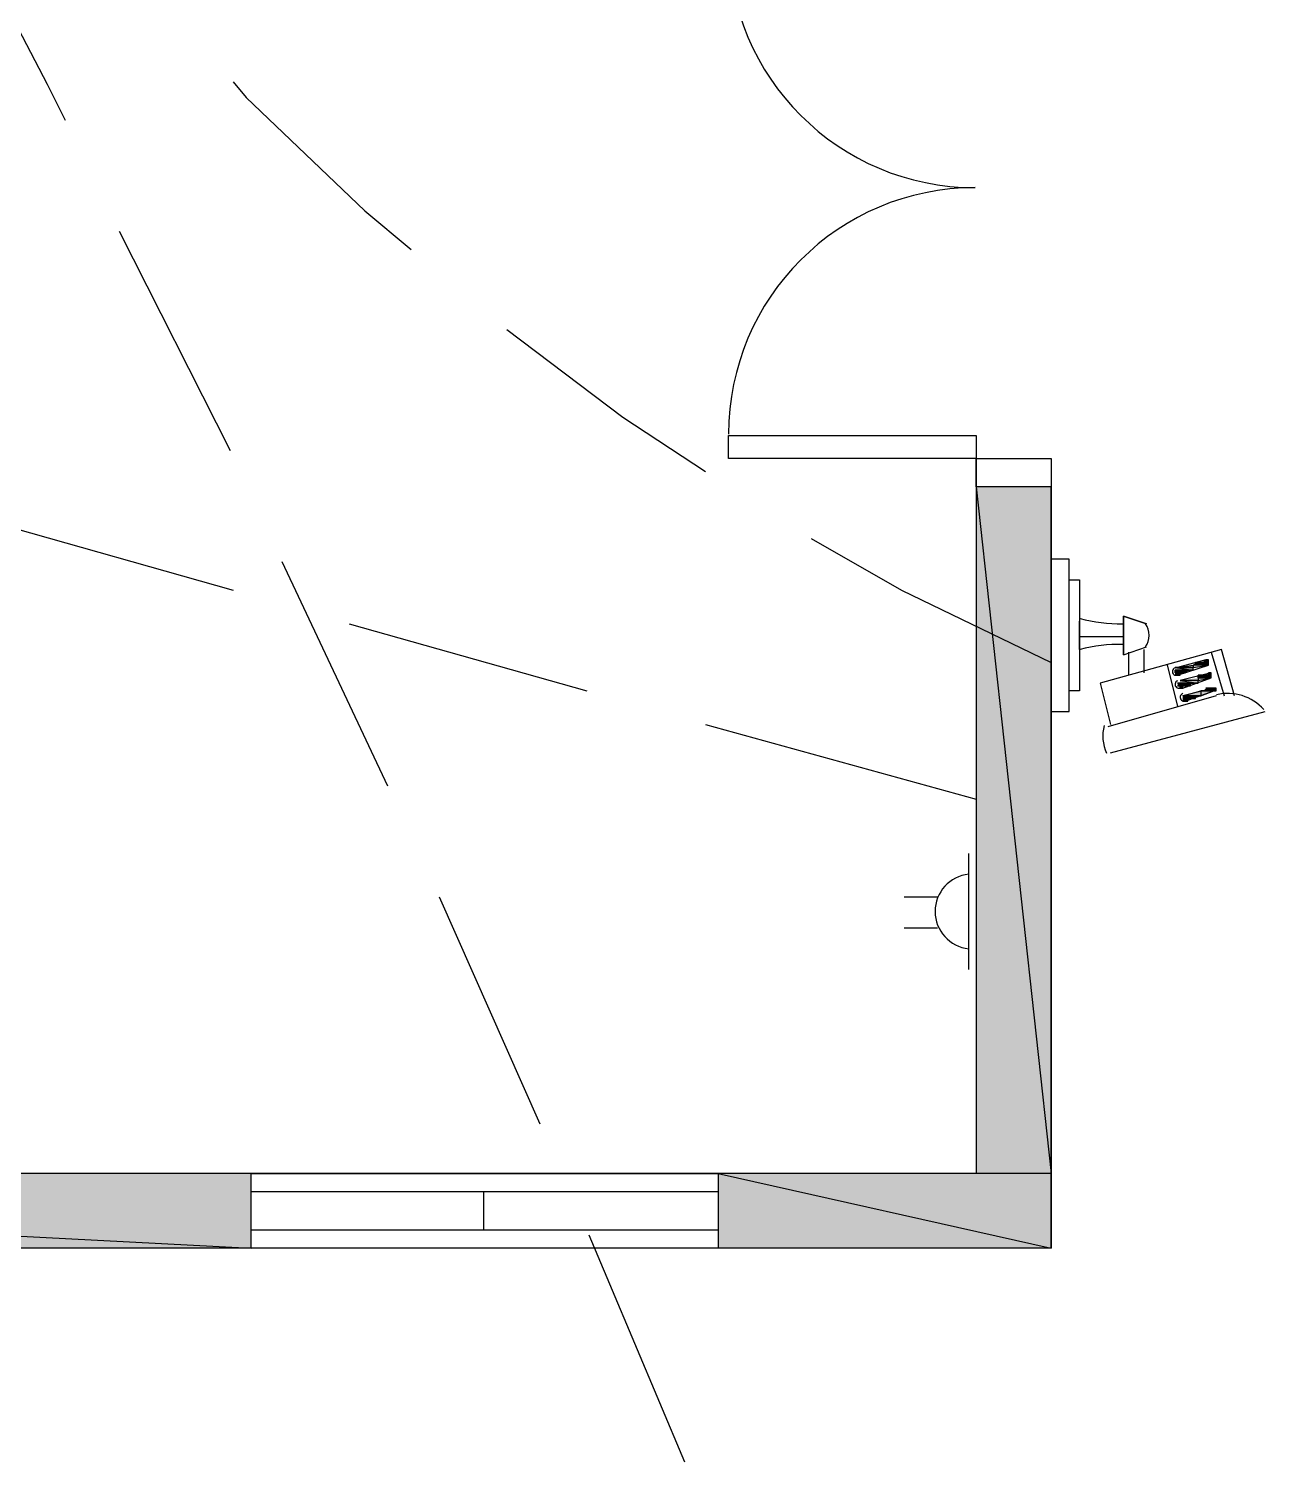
# Model space of a CAD drawing. Header units: millimetres. Extents: x 68 to 342, y 10 to 204.
# Drawn here: x 159.87 to 180.16, y 112.1 to 135.62 of the extents above; entities that cross this region are included whole.
import ezdxf

# ---------------------------------------------------------------- set-up
doc = ezdxf.new("R2010")
doc.units = ezdxf.units.MM

msp = doc.modelspace()

# ---------------------------------------------------------------- hatches: boundary and pattern name
at = {"true_color": 0x000008}
h = msp.add_hatch(color=8, dxfattribs=at)
h.paths.add_polyline_path([(176.648, 128.098), (175.42, 128.098), (176.648, 116.837)])
h.paths.add_polyline_path([(175.42, 128.098), (176.648, 116.837), (175.42, 116.837)])
at = {"true_color": 0x000007}
h = msp.add_hatch(color=7, dxfattribs=at)
h.paths.add_polyline_path([(179.23, 125.177), (178.976, 125.177), (178.976, 125.135)])
h.paths.add_polyline_path([(178.976, 125.177), (178.976, 125.135), (178.722, 125.135)])
h.paths.add_polyline_path([(178.976, 125.135), (178.722, 125.135), (178.68, 125.135)])
h = msp.add_hatch(color=7, dxfattribs=at)
h.paths.add_polyline_path([(178.976, 125.135), (178.68, 125.135), (178.976, 125.092)])
h.paths.add_polyline_path([(178.68, 125.135), (178.976, 125.092), (178.68, 125.092)])
h = msp.add_hatch(color=7, dxfattribs=at)
h.paths.add_polyline_path([(179.23, 125.219), (179.018, 125.219), (179.23, 125.177)])
h.paths.add_polyline_path([(179.018, 125.219), (179.23, 125.177), (178.976, 125.177)])
h = msp.add_hatch(color=7, dxfattribs=at)
h.paths.add_polyline_path([(179.23, 125.219), (179.103, 125.219)])
h.paths.add_polyline_path([(179.103, 125.219), (179.23, 125.219), (179.061, 125.219)])
h.paths.add_polyline_path([(179.23, 125.219), (179.061, 125.219)])
h.paths.add_polyline_path([(179.061, 125.219), (179.23, 125.219)])
h.paths.add_polyline_path([(179.23, 125.219), (179.061, 125.219)])
h.paths.add_polyline_path([(179.23, 125.219), (179.061, 125.219)])
h.paths.add_polyline_path([(179.061, 125.219), (179.23, 125.219), (179.018, 125.219)])
h = msp.add_hatch(color=7, dxfattribs=at)
h.paths.add_polyline_path([(179.23, 125.219), (179.145, 125.219)])
h.paths.add_polyline_path([(179.145, 125.219), (179.23, 125.219), (179.103, 125.219)])
h.paths.add_polyline_path([(179.23, 125.219), (179.103, 125.219)])
h.paths.add_polyline_path([(179.103, 125.219), (179.23, 125.219)])
h = msp.add_hatch(color=7, dxfattribs=at)
h.paths.add_polyline_path([(179.23, 125.262), (179.188, 125.262), (179.23, 125.219)])
h.paths.add_polyline_path([(179.188, 125.262), (179.23, 125.219), (179.145, 125.219)])
h.paths.add_polyline_path([(179.23, 125.219), (179.145, 125.219)])
h.paths.add_polyline_path([(179.145, 125.219), (179.23, 125.219)])
h = msp.add_hatch(color=7, dxfattribs=at)
h.paths.add_polyline_path([(178.934, 125.092), (178.68, 125.092)])
h.paths.add_polyline_path([(178.68, 125.092), (178.934, 125.092)])
h.paths.add_polyline_path([(178.934, 125.092), (178.68, 125.092)])
h.paths.add_polyline_path([(178.934, 125.092), (178.68, 125.092), (178.976, 125.092)])
h = msp.add_hatch(color=7, dxfattribs=at)
h.paths.add_polyline_path([(178.891, 125.092), (178.68, 125.092)])
h.paths.add_polyline_path([(178.68, 125.092), (178.891, 125.092)])
h.paths.add_polyline_path([(178.891, 125.092), (178.68, 125.092)])
h.paths.add_polyline_path([(178.891, 125.092), (178.68, 125.092), (178.934, 125.092)])
h = msp.add_hatch(color=7, dxfattribs=at)
h.paths.add_polyline_path([(178.891, 125.092), (178.68, 125.092), (178.849, 125.05)])
h.paths.add_polyline_path([(178.68, 125.092), (178.849, 125.05), (178.68, 125.05)])
h.paths.add_polyline_path([(178.849, 125.05), (178.68, 125.05)])
h.paths.add_polyline_path([(178.68, 125.05), (178.849, 125.05)])
h = msp.add_hatch(color=7, dxfattribs=at)
h.paths.add_polyline_path([(178.807, 125.05), (178.68, 125.05)])
h.paths.add_polyline_path([(178.807, 125.05), (178.68, 125.05), (178.849, 125.05)])
h = msp.add_hatch(color=7, dxfattribs=at)
h.paths.add_polyline_path([(178.764, 125.05), (178.68, 125.05)])
h.paths.add_polyline_path([(178.68, 125.05), (178.764, 125.05)])
h.paths.add_polyline_path([(178.764, 125.05), (178.68, 125.05)])
h.paths.add_polyline_path([(178.764, 125.05), (178.68, 125.05), (178.807, 125.05)])
h = msp.add_hatch(color=7, dxfattribs=at)
h.paths.add_polyline_path([(178.764, 125.05), (178.68, 125.05), (178.764, 125.008)])
h.paths.add_polyline_path([(178.68, 125.05), (178.764, 125.008), (178.68, 125.008)])
h = msp.add_hatch(color=7, dxfattribs=at)
h.paths.add_polyline_path([(178.722, 125.008), (178.68, 125.008)])
h.paths.add_polyline_path([(178.722, 125.008), (178.68, 125.008), (178.764, 125.008)])
h = msp.add_hatch(color=7, dxfattribs=at)
h.paths.add_polyline_path([(179.272, 124.965), (179.061, 124.965), (179.061, 124.923)])
h.paths.add_polyline_path([(179.061, 124.965), (179.061, 124.923), (178.764, 124.923)])
h = msp.add_hatch(color=7, dxfattribs=at)
h.paths.add_polyline_path([(179.061, 124.923), (178.764, 124.923), (179.061, 124.881)])
h.paths.add_polyline_path([(178.764, 124.923), (179.061, 124.881), (178.764, 124.881)])
h = msp.add_hatch(color=7, dxfattribs=at)
h.paths.add_polyline_path([(179.272, 125.008), (179.103, 125.008)])
h.paths.add_polyline_path([(179.103, 125.008), (179.272, 125.008), (179.061, 125.008)])
h = msp.add_hatch(color=7, dxfattribs=at)
h.paths.add_polyline_path([(179.272, 125.008), (179.061, 125.008), (179.272, 124.965)])
h.paths.add_polyline_path([(179.061, 125.008), (179.272, 124.965), (179.061, 124.965)])
h.paths.add_polyline_path([(179.272, 124.965), (179.061, 124.965)])
h.paths.add_polyline_path([(179.061, 124.965), (179.272, 124.965)])
h = msp.add_hatch(color=7, dxfattribs=at)
h.paths.add_polyline_path([(179.272, 125.008), (179.145, 125.008)])
h.paths.add_polyline_path([(179.145, 125.008), (179.272, 125.008), (179.103, 125.008)])
h.paths.add_polyline_path([(179.272, 125.008), (179.103, 125.008)])
h.paths.add_polyline_path([(179.103, 125.008), (179.272, 125.008)])
h = msp.add_hatch(color=7, dxfattribs=at)
h.paths.add_polyline_path([(179.272, 125.008), (179.188, 125.008)])
h.paths.add_polyline_path([(179.188, 125.008), (179.272, 125.008), (179.145, 125.008)])
h.paths.add_polyline_path([(179.272, 125.008), (179.145, 125.008)])
h.paths.add_polyline_path([(179.145, 125.008), (179.272, 125.008)])
h = msp.add_hatch(color=7, dxfattribs=at)
h.paths.add_polyline_path([(179.272, 125.008), (179.23, 125.008)])
h.paths.add_polyline_path([(179.23, 125.008), (179.272, 125.008), (179.188, 125.008)])
h.paths.add_polyline_path([(179.272, 125.008), (179.188, 125.008)])
h.paths.add_polyline_path([(179.188, 125.008), (179.272, 125.008)])
h = msp.add_hatch(color=7, dxfattribs=at)
h.paths.add_polyline_path([(179.272, 125.05), (179.23, 125.05), (179.272, 125.008)])
h.paths.add_polyline_path([(179.23, 125.05), (179.272, 125.008), (179.23, 125.008)])
h.paths.add_polyline_path([(179.272, 125.008), (179.23, 125.008)])
h.paths.add_polyline_path([(179.23, 125.008), (179.272, 125.008)])
h = msp.add_hatch(color=7, dxfattribs=at)
h.paths.add_polyline_path([(179.018, 124.881), (178.764, 124.881)])
h.paths.add_polyline_path([(178.764, 124.881), (179.018, 124.881), (178.722, 124.881)])
h = msp.add_hatch(color=7, dxfattribs=at)
h.paths.add_polyline_path([(178.976, 124.881), (178.722, 124.881)])
h.paths.add_polyline_path([(178.722, 124.881), (178.976, 124.881)])
h.paths.add_polyline_path([(178.976, 124.881), (178.722, 124.881)])
h.paths.add_polyline_path([(178.976, 124.881), (178.722, 124.881), (179.018, 124.881)])
h = msp.add_hatch(color=7, dxfattribs=at)
h.paths.add_polyline_path([(178.934, 124.881), (178.722, 124.881)])
h.paths.add_polyline_path([(178.934, 124.881), (178.722, 124.881), (178.976, 124.881)])
h = msp.add_hatch(color=7, dxfattribs=at)
h.paths.add_polyline_path([(178.934, 124.881), (178.722, 124.881), (178.934, 124.838)])
h.paths.add_polyline_path([(178.722, 124.881), (178.934, 124.838), (178.722, 124.838)])
h = msp.add_hatch(color=7, dxfattribs=at)
h.paths.add_polyline_path([(178.891, 124.838), (178.722, 124.838)])
h.paths.add_polyline_path([(178.891, 124.838), (178.722, 124.838), (178.934, 124.838)])
h = msp.add_hatch(color=7, dxfattribs=at)
h.paths.add_polyline_path([(178.849, 124.838), (178.722, 124.838)])
h.paths.add_polyline_path([(178.722, 124.838), (178.849, 124.838)])
h.paths.add_polyline_path([(178.849, 124.838), (178.722, 124.838)])
h.paths.add_polyline_path([(178.849, 124.838), (178.722, 124.838), (178.891, 124.838)])
h = msp.add_hatch(color=7, dxfattribs=at)
h.paths.add_polyline_path([(178.849, 124.838), (178.722, 124.838), (178.807, 124.838)])
h.paths.add_polyline_path([(178.722, 124.838), (178.807, 124.838), (178.764, 124.838)])
h = msp.add_hatch(color=7, dxfattribs=at)
h.paths.add_polyline_path([(179.018, 124.881), (178.764, 124.881)])
h.paths.add_polyline_path([(179.018, 124.881), (178.764, 124.881), (179.061, 124.881)])
h = msp.add_hatch(color=7, dxfattribs=at)
h.paths.add_polyline_path([(178.807, 124.838), (178.764, 124.838), (178.807, 124.796)])
h.paths.add_polyline_path([(178.764, 124.838), (178.807, 124.796), (178.764, 124.796)])
h.paths.add_polyline_path([(178.807, 124.796), (178.764, 124.796)])
h.paths.add_polyline_path([(178.764, 124.796), (178.807, 124.796)])
h.paths.add_polyline_path([(178.807, 124.796), (178.764, 124.796)])
h.paths.add_polyline_path([(178.807, 124.796), (178.764, 124.796)])
h.paths.add_polyline_path([(178.764, 124.796), (178.807, 124.796)])
h.paths.add_polyline_path([(178.807, 124.796), (178.764, 124.796)])
h.paths.add_polyline_path([(178.807, 124.796), (178.764, 124.796)])
h.paths.add_polyline_path([(178.764, 124.796), (178.807, 124.796)])
h.paths.add_polyline_path([(178.807, 124.796), (178.764, 124.796)])
h = msp.add_hatch(color=7, dxfattribs=at)
h.paths.add_polyline_path([(179.315, 124.754), (179.103, 124.754), (179.103, 124.669)])
h.paths.add_polyline_path([(179.103, 124.754), (179.103, 124.669), (178.807, 124.669)])
h.paths.add_polyline_path([(179.103, 124.669), (178.807, 124.669)])
h.paths.add_polyline_path([(178.807, 124.669), (179.103, 124.669)])
h.paths.add_polyline_path([(179.103, 124.669), (178.807, 124.669)])
h.paths.add_polyline_path([(179.103, 124.669), (178.807, 124.669)])
h = msp.add_hatch(color=7, dxfattribs=at)
h.paths.add_polyline_path([(179.061, 124.669), (178.807, 124.669)])
h.paths.add_polyline_path([(178.807, 124.669), (179.061, 124.669)])
h.paths.add_polyline_path([(179.061, 124.669), (178.807, 124.669)])
h.paths.add_polyline_path([(179.061, 124.669), (178.807, 124.669), (179.103, 124.669)])
h = msp.add_hatch(color=7, dxfattribs=at)
h.paths.add_polyline_path([(179.018, 124.669), (178.807, 124.669)])
h.paths.add_polyline_path([(179.018, 124.669), (178.807, 124.669), (179.061, 124.669)])
h = msp.add_hatch(color=7, dxfattribs=at)
h.paths.add_polyline_path([(179.018, 124.669), (178.807, 124.669), (179.018, 124.627)])
h.paths.add_polyline_path([(178.807, 124.669), (179.018, 124.627), (178.807, 124.627)])
h = msp.add_hatch(color=7, dxfattribs=at)
h.paths.add_polyline_path([(179.103, 124.754), (179.315, 124.754), (179.145, 124.754)])
h.paths.add_polyline_path([(179.315, 124.754), (179.145, 124.754)])
h.paths.add_polyline_path([(179.145, 124.754), (179.315, 124.754)])
h.paths.add_polyline_path([(179.315, 124.754), (179.145, 124.754)])
h.paths.add_polyline_path([(179.315, 124.754), (179.145, 124.754), (179.357, 124.754)])
h = msp.add_hatch(color=7, dxfattribs=at)
h.paths.add_polyline_path([(179.357, 124.796), (179.188, 124.796), (179.357, 124.754)])
h.paths.add_polyline_path([(179.188, 124.796), (179.357, 124.754), (179.145, 124.754)])
h = msp.add_hatch(color=7, dxfattribs=at)
h.paths.add_polyline_path([(179.272, 124.796), (179.357, 124.796)])
h.paths.add_polyline_path([(179.357, 124.796), (179.23, 124.796)])
h.paths.add_polyline_path([(179.357, 124.796), (179.23, 124.796)])
h.paths.add_polyline_path([(179.23, 124.796), (179.357, 124.796), (179.188, 124.796)])
h = msp.add_hatch(color=7, dxfattribs=at)
h.paths.add_polyline_path([(179.23, 124.796), (179.357, 124.796), (179.272, 124.796)])
h.paths.add_polyline_path([(179.357, 124.796), (179.272, 124.796)])
h.paths.add_polyline_path([(179.272, 124.796), (179.357, 124.796)])
h.paths.add_polyline_path([(179.357, 124.796), (179.272, 124.796)])
h.paths.add_polyline_path([(179.357, 124.796), (179.272, 124.796), (179.315, 124.796)])
h = msp.add_hatch(color=7, dxfattribs=at)
h.paths.add_polyline_path([(178.976, 124.627), (178.807, 124.627)])
h.paths.add_polyline_path([(178.976, 124.627), (178.807, 124.627), (179.018, 124.627)])
h = msp.add_hatch(color=7, dxfattribs=at)
h.paths.add_polyline_path([(178.934, 124.627), (178.807, 124.627)])
h.paths.add_polyline_path([(178.807, 124.627), (178.934, 124.627)])
h.paths.add_polyline_path([(178.934, 124.627), (178.807, 124.627)])
h.paths.add_polyline_path([(178.934, 124.627), (178.807, 124.627), (178.976, 124.627)])
h = msp.add_hatch(color=7, dxfattribs=at)
h.paths.add_polyline_path([(178.891, 124.627), (178.807, 124.627)])
h.paths.add_polyline_path([(178.891, 124.627), (178.807, 124.627), (178.934, 124.627)])
h = msp.add_hatch(color=7, dxfattribs=at)
h.paths.add_polyline_path([(178.891, 124.627), (178.807, 124.627), (178.891, 124.584)])
h.paths.add_polyline_path([(178.807, 124.627), (178.891, 124.584), (178.807, 124.584)])
h = msp.add_hatch(color=7, dxfattribs=at)
h.paths.add_polyline_path([(178.849, 124.584), (178.807, 124.584)])
h.paths.add_polyline_path([(178.807, 124.584), (178.849, 124.584)])
h.paths.add_polyline_path([(178.849, 124.584), (178.807, 124.584)])
h.paths.add_polyline_path([(178.849, 124.584), (178.807, 124.584)])
h.paths.add_polyline_path([(178.807, 124.584), (178.849, 124.584)])
h.paths.add_polyline_path([(178.849, 124.584), (178.807, 124.584)])
h.paths.add_polyline_path([(178.849, 124.584), (178.807, 124.584)])
h.paths.add_polyline_path([(178.807, 124.584), (178.849, 124.584)])
h.paths.add_polyline_path([(178.849, 124.584), (178.807, 124.584)])
h.paths.add_polyline_path([(178.849, 124.584), (178.807, 124.584), (178.891, 124.584)])
at = {"true_color": 0x000008}
h = msp.add_hatch(color=8, dxfattribs=at)
h.paths.add_polyline_path([(163.524, 116.837), (139.987, 116.837), (163.524, 115.61)])
h.paths.add_polyline_path([(139.987, 116.837), (163.524, 115.61), (139.987, 115.61)])
h = msp.add_hatch(color=8, dxfattribs=at)
h.paths.add_polyline_path([(176.648, 116.837), (171.187, 116.837), (176.648, 115.61)])
h.paths.add_polyline_path([(171.187, 116.837), (176.648, 115.61), (171.187, 115.61)])

# ---------------------------------------------------------------- linework, layer by layer
at = {"color": 1, "linetype": 'Continuous', "lineweight": 25, "true_color": 0x000001}
for p, q in [((163.186, 128.691), (161.365, 132.289)), ((165.768, 123.187), (164.032, 126.87)), ((168.266, 117.642), (166.615, 121.367))]:
    msp.add_line(p, q, dxfattribs=at)
at = {"color": 5, "linetype": 'Continuous', "lineweight": 25, "true_color": 0x000005}
for p, q in [((159.333, 127.505), (163.228, 126.405)), ((165.133, 125.854), (169.028, 124.754)), ((170.975, 124.203), (175.42, 122.976))]:
    msp.add_line(p, q, dxfattribs=at)
at = {"color": 7, "linetype": 'Continuous', "lineweight": 25, "true_color": 0x000007}
for p, q in [((177.113, 125.431), (177.113, 125.897)), ((177.918, 125.389), (177.918, 125.008)), ((178.172, 125.05), (178.172, 125.431)), ((179.272, 125.389), (179.484, 124.669)), ((178.553, 125.177), (178.722, 124.5)), ((179.188, 125.262), (178.722, 125.135)), ((178.722, 125.008), (179.23, 125.177)), ((179.188, 125.219), (179.188, 125.219)), ((179.272, 125.05), (178.764, 124.923)), ((178.807, 124.796), (179.272, 124.965)), ((179.272, 125.008), (179.272, 125.008)), ((179.357, 124.669), (177.579, 124.161)), ((179.315, 124.796), (178.807, 124.669)), ((178.849, 124.584), (179.315, 124.754)), ((179.315, 124.796), (179.315, 124.796)), ((177.621, 123.738), (180.161, 124.415)), ((175.293, 122.087), (175.293, 120.182)), ((174.785, 121.367), (174.235, 121.367)), ((174.785, 120.859), (174.235, 120.859))]:
    msp.add_line(p, q, dxfattribs=at)
at = {"color": 3, "linetype": 'Continuous', "lineweight": 25, "true_color": 0x000003}
for p, q in [((163.524, 116.541), (171.187, 116.541)), ((167.334, 116.541), (167.334, 115.906)), ((171.187, 115.906), (163.524, 115.906))]:
    msp.add_line(p, q, dxfattribs=at)
at = {"color": 7, "linetype": 'Continuous', "lineweight": 25, "true_color": 0x000007}
for points in [[(176.648, 128.564), (176.648, 115.61), (77.164, 115.61), (77.164, 153.456)], [(175.42, 128.945), (175.42, 116.837), (118.82, 116.837)], [(177.113, 125.643), (177.833, 125.643), (177.833, 125.346), (177.833, 125.643), (177.833, 125.981), (178.214, 125.854), (177.833, 125.981), (177.833, 125.346), (178.214, 125.473)], [(179.653, 124.669), (179.442, 125.431), (177.452, 124.881), (177.621, 124.203)]]:
    msp.add_lwpolyline(points, dxfattribs=at)
at = {"color": 1, "linetype": 'Continuous', "lineweight": 25, "true_color": 0x000001}
for points in [[(160.476, 134.109), (160.18, 134.702), (158.614, 137.708)], [(170.636, 112.096), (169.409, 115.017), (169.07, 115.821)]]:
    msp.add_lwpolyline(points, dxfattribs=at)
at = {"color": 6, "linetype": 'Continuous', "lineweight": 25, "true_color": 0x000006}
for points in [[(163.228, 134.744), (163.44, 134.49), (165.387, 132.628), (166.149, 131.993)], [(167.715, 130.68), (169.62, 129.241), (170.975, 128.352)], [(172.711, 127.251), (174.192, 126.405), (176.648, 125.219)]]:
    msp.add_lwpolyline(points, dxfattribs=at)
at = {"color": 2, "linetype": 'Continuous', "lineweight": 25, "true_color": 0x000002}
for points in [[(175.42, 128.564), (171.356, 128.564), (171.356, 128.945), (175.42, 128.945)], [(176.648, 128.098), (175.42, 128.098), (175.42, 128.564), (176.648, 128.564)]]:
    msp.add_lwpolyline(points, close=True, dxfattribs=at)
at = {"color": 8, "linetype": 'Continuous', "lineweight": -2, "true_color": 0x000008}
for points in [[(176.648, 128.098), (175.42, 128.098), (176.648, 116.837)], [(163.524, 116.837), (139.987, 116.837), (163.524, 115.61)], [(176.648, 116.837), (171.187, 116.837), (176.648, 115.61)]]:
    msp.add_lwpolyline(points, close=True, dxfattribs=at)
for points in [[(175.42, 128.098), (176.648, 116.837), (175.42, 116.837)], [(139.987, 116.837), (163.524, 115.61), (139.987, 115.61)], [(171.187, 116.837), (176.648, 115.61), (171.187, 115.61)]]:
    msp.add_lwpolyline(points, dxfattribs=at)
at = {"color": 7, "linetype": 'Continuous', "lineweight": 25, "true_color": 0x000007}
for points in [[(176.648, 124.415), (176.944, 124.415), (176.944, 126.913), (176.648, 126.913)], [(177.113, 124.754), (176.944, 124.754), (176.944, 126.574), (177.113, 126.574)]]:
    msp.add_lwpolyline(points, close=True, dxfattribs=at)
at = {"color": 7, "linetype": 'Continuous', "lineweight": -2, "true_color": 0x000007}
for points in [[(178.976, 125.135), (178.722, 125.135), (178.68, 125.135)], [(178.68, 125.135), (178.976, 125.092), (178.68, 125.092)], [(178.722, 125.135), (178.976, 125.135), (178.976, 125.135)], [(179.018, 125.219), (179.23, 125.177), (178.976, 125.177)], [(179.061, 125.219), (179.23, 125.219), (179.018, 125.219)], [(179.103, 125.219), (179.23, 125.219), (179.23, 125.219)], [(179.145, 125.219), (179.23, 125.219), (179.23, 125.219)], [(179.188, 125.262), (179.23, 125.262), (179.23, 125.262)], [(178.934, 125.092), (178.68, 125.092), (178.976, 125.092)], [(178.891, 125.092), (178.68, 125.092), (178.934, 125.092)], [(178.68, 125.05), (178.849, 125.05), (178.849, 125.05)], [(178.807, 125.05), (178.68, 125.05), (178.849, 125.05)], [(178.764, 125.05), (178.68, 125.05), (178.807, 125.05)], [(178.68, 125.05), (178.764, 125.008), (178.68, 125.008)], [(178.722, 125.008), (178.68, 125.008), (178.764, 125.008)], [(179.061, 124.965), (179.061, 124.923), (178.764, 124.923)], [(178.764, 124.923), (179.061, 124.881), (178.764, 124.881)], [(179.103, 125.008), (179.272, 125.008), (179.061, 125.008)], [(179.061, 124.965), (179.272, 124.965), (179.272, 124.965)], [(179.103, 125.008), (179.272, 125.008), (179.272, 125.008)], [(179.145, 125.008), (179.272, 125.008), (179.272, 125.008)], [(179.188, 125.008), (179.272, 125.008), (179.272, 125.008)], [(179.272, 125.05), (179.23, 125.05), (179.23, 125.05)], [(179.272, 125.05), (179.272, 125.05), (179.23, 125.05)], [(179.23, 125.008), (179.272, 125.008), (179.272, 125.008)], [(178.764, 124.881), (179.018, 124.881), (178.722, 124.881)], [(178.976, 124.881), (178.722, 124.881), (179.018, 124.881)], [(178.934, 124.881), (178.722, 124.881), (178.976, 124.881)], [(178.722, 124.881), (178.934, 124.838), (178.722, 124.838)], [(178.891, 124.838), (178.722, 124.838), (178.934, 124.838)], [(178.849, 124.838), (178.722, 124.838), (178.891, 124.838)], [(178.722, 124.838), (178.807, 124.838), (178.764, 124.838)], [(179.018, 124.881), (178.764, 124.881), (179.061, 124.881)], [(178.807, 124.796), (178.807, 124.796), (178.764, 124.796)], [(179.061, 124.669), (178.807, 124.669), (179.103, 124.669)], [(179.018, 124.669), (178.807, 124.669), (179.061, 124.669)], [(178.807, 124.669), (179.018, 124.627), (178.807, 124.627)], [(179.188, 124.796), (179.357, 124.754), (179.145, 124.754)], [(179.315, 124.754), (179.145, 124.754), (179.357, 124.754)], [(179.145, 124.754), (179.315, 124.754), (179.315, 124.754)], [(179.23, 124.796), (179.357, 124.796), (179.188, 124.796)], [(179.315, 124.796), (179.272, 124.796), (179.272, 124.796)], [(179.357, 124.796), (179.272, 124.796), (179.315, 124.796)], [(178.976, 124.627), (178.807, 124.627), (179.018, 124.627)], [(178.934, 124.627), (178.807, 124.627), (178.976, 124.627)], [(178.891, 124.627), (178.807, 124.627), (178.934, 124.627)], [(178.807, 124.627), (178.891, 124.584), (178.807, 124.584)], [(178.849, 124.584), (178.807, 124.584), (178.891, 124.584)]]:
    msp.add_lwpolyline(points, dxfattribs=at)
for points in [[(178.976, 125.135), (178.68, 125.135), (178.976, 125.092)], [(178.976, 125.177), (178.976, 125.135), (178.722, 125.135)], [(179.23, 125.177), (178.976, 125.177), (178.976, 125.135)], [(179.23, 125.219), (179.23, 125.219), (179.018, 125.219)], [(179.23, 125.219), (179.018, 125.219)], [(179.23, 125.219), (179.018, 125.219), (179.23, 125.177)], [(179.103, 125.219), (179.23, 125.219), (179.061, 125.219)], [(179.23, 125.219), (179.061, 125.219)], [(179.061, 125.219), (179.23, 125.219), (179.23, 125.219)], [(179.23, 125.219), (179.23, 125.219), (179.061, 125.219)], [(179.23, 125.219), (179.061, 125.219)], [(179.061, 125.219), (179.23, 125.219), (179.23, 125.219)], [(179.145, 125.219), (179.23, 125.219), (179.103, 125.219)], [(179.23, 125.219), (179.103, 125.219)], [(179.23, 125.219), (179.103, 125.219)], [(179.188, 125.262), (179.23, 125.219), (179.145, 125.219)], [(179.23, 125.219), (179.145, 125.219)], [(179.23, 125.219), (179.145, 125.219)], [(179.188, 125.262), (179.188, 125.262)], [(179.188, 125.262), (179.188, 125.262)], [(179.188, 125.262), (179.188, 125.262)], [(179.188, 125.262), (179.23, 125.262), (179.23, 125.262)], [(179.23, 125.262), (179.23, 125.262), (179.188, 125.262)], [(179.23, 125.262), (179.188, 125.262)], [(179.23, 125.262), (179.188, 125.262), (179.23, 125.219)], [(178.934, 125.092), (178.68, 125.092)], [(178.68, 125.092), (178.934, 125.092), (178.934, 125.092)], [(178.934, 125.092), (178.934, 125.092), (178.68, 125.092)], [(178.891, 125.092), (178.68, 125.092)], [(178.68, 125.092), (178.891, 125.092), (178.891, 125.092)], [(178.891, 125.092), (178.891, 125.092), (178.68, 125.092)], [(178.891, 125.092), (178.68, 125.092), (178.849, 125.05)], [(178.68, 125.092), (178.849, 125.05), (178.68, 125.05)], [(178.849, 125.05), (178.68, 125.05)], [(178.807, 125.05), (178.807, 125.05), (178.68, 125.05)], [(178.764, 125.05), (178.68, 125.05)], [(178.68, 125.05), (178.764, 125.05), (178.764, 125.05)], [(178.764, 125.05), (178.764, 125.05), (178.68, 125.05)], [(178.764, 125.05), (178.68, 125.05), (178.764, 125.008)], [(178.722, 125.008), (178.722, 125.008), (178.68, 125.008)], [(178.722, 125.008), (178.722, 125.008)], [(178.722, 125.008), (178.722, 125.008)], [(178.722, 125.008), (178.722, 125.008)], [(178.722, 125.008), (178.722, 125.008)], [(178.722, 125.008), (178.722, 125.008)], [(178.722, 125.008), (178.722, 125.008)], [(178.722, 125.008), (178.722, 125.008)], [(179.061, 124.923), (178.764, 124.923), (179.061, 124.881)], [(179.272, 125.008), (179.061, 125.008), (179.272, 124.965)], [(179.061, 125.008), (179.272, 124.965), (179.061, 124.965)], [(179.272, 124.965), (179.061, 124.965)], [(179.272, 124.965), (179.061, 124.965), (179.061, 124.923)], [(179.145, 125.008), (179.272, 125.008), (179.103, 125.008)], [(179.272, 125.008), (179.103, 125.008)], [(179.272, 125.008), (179.103, 125.008)], [(179.188, 125.008), (179.272, 125.008), (179.145, 125.008)], [(179.272, 125.008), (179.145, 125.008)], [(179.272, 125.008), (179.145, 125.008)], [(179.23, 125.008), (179.272, 125.008), (179.188, 125.008)], [(179.272, 125.008), (179.188, 125.008)], [(179.272, 125.008), (179.188, 125.008)], [(179.23, 125.05), (179.272, 125.05), (179.272, 125.05)], [(179.272, 125.05), (179.23, 125.05), (179.272, 125.008)], [(179.23, 125.05), (179.272, 125.008), (179.23, 125.008)], [(179.272, 125.008), (179.23, 125.008)], [(179.272, 125.008), (179.23, 125.008)], [(179.272, 125.05), (179.272, 125.05)], [(179.272, 125.05), (179.272, 125.05)], [(178.976, 124.881), (178.722, 124.881)], [(178.722, 124.881), (178.976, 124.881), (178.976, 124.881)], [(178.976, 124.881), (178.976, 124.881), (178.722, 124.881)], [(178.934, 124.881), (178.934, 124.881), (178.722, 124.881)], [(178.934, 124.881), (178.722, 124.881), (178.934, 124.838)], [(178.891, 124.838), (178.891, 124.838), (178.722, 124.838)], [(178.849, 124.838), (178.722, 124.838)], [(178.722, 124.838), (178.849, 124.838), (178.849, 124.838)], [(178.849, 124.838), (178.849, 124.838), (178.722, 124.838)], [(178.849, 124.838), (178.722, 124.838), (178.807, 124.838)], [(179.018, 124.881), (179.018, 124.881), (178.764, 124.881)], [(179.018, 124.881), (178.764, 124.881)], [(178.807, 124.838), (178.764, 124.838), (178.807, 124.796)], [(178.764, 124.838), (178.807, 124.796), (178.764, 124.796)], [(178.807, 124.796), (178.764, 124.796)], [(178.764, 124.796), (178.807, 124.796), (178.807, 124.796)], [(178.807, 124.796), (178.807, 124.796), (178.764, 124.796)], [(178.807, 124.796), (178.764, 124.796)], [(178.764, 124.796), (178.807, 124.796), (178.807, 124.796)], [(178.807, 124.796), (178.807, 124.796), (178.764, 124.796)], [(178.807, 124.796), (178.764, 124.796)], [(178.764, 124.796), (178.807, 124.796), (178.807, 124.796)], [(179.103, 124.754), (179.103, 124.669), (178.807, 124.669)], [(179.103, 124.669), (178.807, 124.669)], [(178.807, 124.669), (179.103, 124.669), (179.103, 124.669)], [(179.103, 124.669), (179.103, 124.669), (178.807, 124.669)], [(179.103, 124.669), (178.807, 124.669)], [(179.061, 124.669), (178.807, 124.669)], [(178.807, 124.669), (179.061, 124.669), (179.061, 124.669)], [(179.061, 124.669), (179.061, 124.669), (178.807, 124.669)], [(179.018, 124.669), (179.018, 124.669), (178.807, 124.669)], [(179.018, 124.669), (178.807, 124.669), (179.018, 124.627)], [(179.103, 124.754), (179.315, 124.754), (179.145, 124.754)], [(179.315, 124.754), (179.103, 124.754), (179.103, 124.669)], [(179.315, 124.754), (179.145, 124.754)], [(179.145, 124.754), (179.315, 124.754), (179.315, 124.754)], [(179.315, 124.754), (179.315, 124.754), (179.145, 124.754)], [(179.357, 124.796), (179.357, 124.796), (179.188, 124.796)], [(179.357, 124.796), (179.188, 124.796)], [(179.357, 124.796), (179.188, 124.796), (179.357, 124.754)], [(179.23, 124.796), (179.357, 124.796), (179.272, 124.796)], [(179.357, 124.796), (179.357, 124.796), (179.23, 124.796)], [(179.357, 124.796), (179.23, 124.796)], [(179.23, 124.796), (179.357, 124.796), (179.357, 124.796)], [(179.357, 124.796), (179.272, 124.796)], [(179.272, 124.796), (179.357, 124.796), (179.357, 124.796)], [(179.357, 124.796), (179.357, 124.796), (179.272, 124.796)], [(179.272, 124.796), (179.357, 124.796), (179.357, 124.796)], [(179.315, 124.796), (179.315, 124.796)], [(179.315, 124.796), (179.315, 124.796)], [(179.315, 124.796), (179.315, 124.796)], [(179.315, 124.796), (179.315, 124.796)], [(179.315, 124.796), (179.315, 124.796)], [(179.315, 124.796), (179.315, 124.796)], [(178.976, 124.627), (178.976, 124.627), (178.807, 124.627)], [(178.934, 124.627), (178.807, 124.627)], [(178.807, 124.627), (178.934, 124.627), (178.934, 124.627)], [(178.934, 124.627), (178.934, 124.627), (178.807, 124.627)], [(178.891, 124.627), (178.891, 124.627), (178.807, 124.627)], [(178.891, 124.627), (178.807, 124.627), (178.891, 124.584)], [(178.849, 124.584), (178.807, 124.584)], [(178.807, 124.584), (178.849, 124.584), (178.849, 124.584)], [(178.849, 124.584), (178.849, 124.584), (178.807, 124.584)], [(178.849, 124.584), (178.807, 124.584)], [(178.807, 124.584), (178.849, 124.584), (178.849, 124.584)], [(178.849, 124.584), (178.849, 124.584), (178.807, 124.584)], [(178.849, 124.584), (178.807, 124.584)], [(178.807, 124.584), (178.849, 124.584), (178.849, 124.584)], [(178.849, 124.584), (178.849, 124.584), (178.807, 124.584)], [(178.849, 124.584), (178.849, 124.584)]]:
    msp.add_lwpolyline(points, close=True, dxfattribs=at)
at = {"color": 3, "linetype": 'Continuous', "lineweight": 25, "true_color": 0x000003}
for points in [[(163.524, 115.61), (163.524, 116.837), (171.187, 116.837)], [(171.187, 116.837), (171.187, 115.61), (163.524, 115.61)]]:
    msp.add_lwpolyline(points, dxfattribs=at)
at = {"color": 2, "linetype": 'Continuous', "lineweight": 25, "true_color": 0x000002}
for points in [[(171.356, 137.052), (171.356, 134.819), (173.166, 133.009), (175.399, 133.009)], [(175.399, 133.009), (173.166, 133.009), (171.356, 131.199), (171.356, 128.966)]]:
    msp.add_open_spline(points, degree=3, dxfattribs=at)
at = {"color": 7, "linetype": 'Continuous', "lineweight": 25, "true_color": 0x000007}
for points in [[(177.122, 125.941), (177.349, 125.879), (177.582, 125.85), (177.817, 125.855)], [(178.193, 125.474), (178.277, 125.587), (178.277, 125.741), (178.193, 125.854)], [(177.817, 125.515), (177.582, 125.52), (177.349, 125.491), (177.122, 125.43)], [(178.638, 125.082), (178.634, 125.06), (178.643, 125.037), (178.66, 125.022)], [(178.68, 125.131), (178.658, 125.124), (178.642, 125.105), (178.638, 125.082)], [(178.66, 125.022), (178.678, 125.008), (178.702, 125.004), (178.723, 125.012)], [(178.722, 124.92), (178.701, 124.912), (178.685, 124.893), (178.681, 124.871)], [(178.681, 124.871), (178.677, 124.848), (178.685, 124.825), (178.703, 124.811)], [(178.703, 124.811), (178.72, 124.796), (178.744, 124.792), (178.766, 124.8)], [(178.807, 124.708), (178.785, 124.7), (178.769, 124.682), (178.765, 124.659)], [(180.136, 124.445), (179.944, 124.664), (179.646, 124.758), (179.363, 124.689)], [(178.765, 124.659), (178.761, 124.637), (178.77, 124.614), (178.787, 124.599)], [(178.787, 124.599), (178.805, 124.584), (178.829, 124.58), (178.85, 124.589)], [(177.517, 124.184), (177.477, 124.033), (177.491, 123.874), (177.557, 123.733)], [(175.297, 121.745), (174.982, 121.714), (174.743, 121.45), (174.743, 121.134)], [(174.743, 121.134), (174.743, 120.818), (174.982, 120.554), (175.297, 120.523)]]:
    msp.add_open_spline(points, degree=3, dxfattribs=at)

doc.saveas('drawing.dxf')
